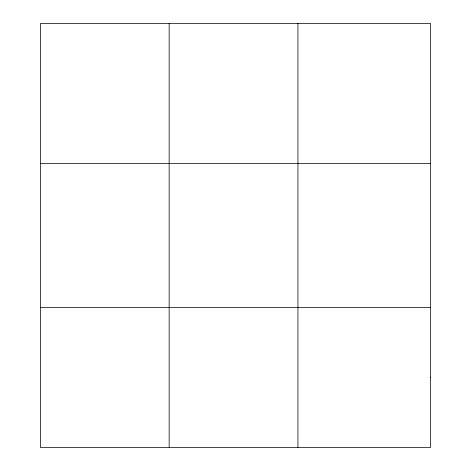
<?xml version="1.0" encoding="UTF-8"?>
<svg xmlns="http://www.w3.org/2000/svg" width="471" height="471" viewBox="0 0 471 471"><rect width="100%" height="100%" fill="white"/><g stroke="black" fill="none" stroke-linecap="round" stroke-linejoin="round"><path stroke-width="0.71" d="M169.154 23.55L169.154 447.45M297.943 23.55L297.943 447.45M40.359 163.437L430.641 163.437M40.359 307.563L430.641 307.563M430.641 377.507L430.641 447.45L40.359 447.45L40.359 23.55L430.641 23.55L430.641 377.507"/></g></svg>
